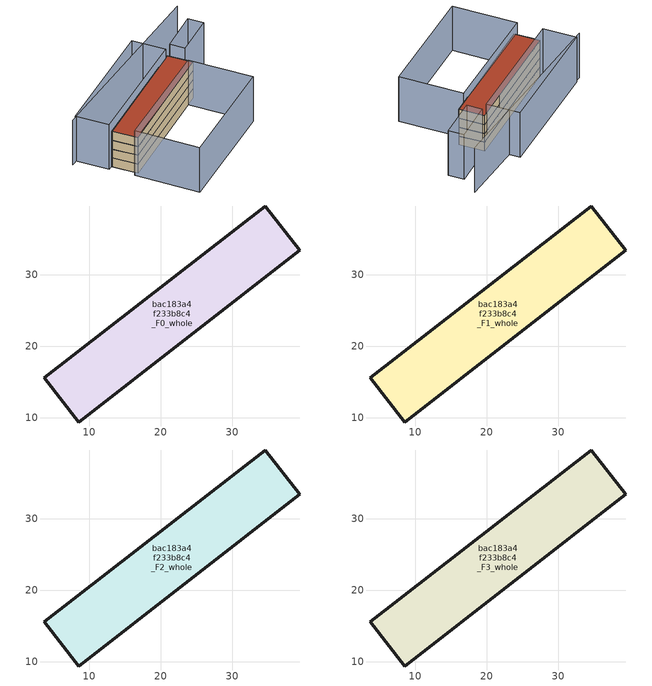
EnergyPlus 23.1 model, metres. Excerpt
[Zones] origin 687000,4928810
bac183a4f233b8c4_F0_whole
 floor ground (EU_floor_Construction): 39.39,33.39 34.57,39.58 3.78,15.62 8.59,9.43 z0
 wall outside (EU_wall_Construction): 3.78,15.62 34.57,39.58 39.39,33.39 8.59,9.43 3.78,15.62 z0:3
bac183a4f233b8c4_F1_whole
 floor to bac183a4f233b8c4_F0_whole (EU_floor_Construction): 39.38,33.39 34.57,39.58 3.78,15.62 8.59,9.43 z3
 wall outside (EU_wall_Construction): 3.78,15.62 34.57,39.58 39.39,33.39 8.59,9.43 3.78,15.62 z3:6
bac183a4f233b8c4_F2_whole
 floor to bac183a4f233b8c4_F1_whole (EU_floor_Construction): 39.38,33.39 34.57,39.58 3.78,15.62 8.59,9.43 z6
 wall outside (EU_wall_Construction): 3.78,15.62 34.57,39.58 39.39,33.39 8.59,9.43 3.78,15.62 z6:9
bac183a4f233b8c4_F3_whole
 floor to bac183a4f233b8c4_F2_whole (EU_floor_Construction): 39.38,33.39 34.57,39.58 3.78,15.62 8.59,9.43 z9
 wall outside (EU_wall_Construction): 3.78,15.62 34.57,39.58 39.39,33.39 8.59,9.43 3.78,15.62 z9:12
 roof outside (EU_roof_Construction): 34.57,39.58 39.39,33.39 8.59,9.43 3.78,15.62 z12
shading: 46.36,55.06 -5.21,21.72 / 36.48,31.13 48.29,15.51 / 48.29,15.51 19.06,-6.59 / 19.06,-6.59 7.25,9.03 / 7.25,9.03 36.48,31.13 / 33.52,38.66 2.57,15.02 / 2.57,15.02 -3.56,23.03 / -3.56,23.03 27.4,46.68 / 27.4,46.68 33.52,38.66 / 35.68,40.14 45.96,48.3 / 45.96,48.3 48.85,44.65 / 48.85,44.65 38.57,36.49 / 38.57,36.49 35.68,40.14 z0:15
[Building]
EU S2 Campaign: North Axis=0; Terrain=City; Solar Distribution=FullExterior
[Site:Location]
Bologna: Latitude=44.5; Longitude=11.25; Time Zone=1; Elevation=37
[SizingPeriod:WeatherFileDays]
AnnualSizingPeriod: Begin Month=1; Begin Day of Month=1; End Month=12; End Day of Month=31; Day of Week for Start Day=Monday; Use Weather File Daylight Saving Period=No; Use Weather File Rain and Snow Indicators=No
[MATERIAL]
EU_InternalMass_Material: Roughness=MediumRough; Thickness=0.1; Conductivity=1; Density=1800; Specific Heat=900; Thermal Absorptance=0.9; Solar Absorptance=0.7; Visible Absorptance=0.7
[MATERIAL:NOMASS] Roughness=MediumRough; Thermal Absorptance=0.9; Solar Absorptance=0.7; Visible Absorptance=0.7
Name | Thermal Resistance
EU_wall_NoMass | 0.937881
EU_roof_NoMass | 0.548572
EU_floor_NoMass | 0.71348
[CONSTRUCTION]
EU_wall_Construction: EU_wall_NoMass
EU_roof_Construction: EU_roof_NoMass
EU_floor_Construction: EU_floor_NoMass
EU_InternalMass_Construction: EU_InternalMass_Material
[ZONE] Type=1; Multiplier=1; Ceiling Height=autocalculate; Floor Area=autocalculate; Part of Total Floor Area=Yes
Name | Volume
bac183a4f233b8c4_F0_whole | 917.801
bac183a4f233b8c4_F1_whole; bac183a4f233b8c4_F2_whole; bac183a4f233b8c4_F3_whole | 917.799
[INTERNALMASS] Construction=EU_InternalMass_Construction; Surface Area=305.933
Name | Zone or ZoneList
bac183a4f233b8c4_F0_whole_EU_InternalMass | bac183a4f233b8c4_F0_whole
bac183a4f233b8c4_F1_whole_EU_InternalMass | bac183a4f233b8c4_F1_whole
bac183a4f233b8c4_F2_whole_EU_InternalMass | bac183a4f233b8c4_F2_whole
bac183a4f233b8c4_F3_whole_EU_InternalMass | bac183a4f233b8c4_F3_whole
[OTHEREQUIPMENT] Fuel Type=Electricity; Design Level Calculation Method=Watts/Area; Power per Zone Floor Area=1; Fraction Latent=0; Fraction Radiant=0; Fraction Lost=0; Carbon Dioxide Generation Rate=0; EndUse Subcategory=EU_Step8_InternalGains
Name | Zone or ZoneList or Space or SpaceList | Schedule
EU_Step8_InternalGain_bac183a4f233b8c4_F0_whole_f000 | bac183a4f233b8c4_F0_whole | EU_Step8_GainSchedule_bac183a4f233b8c4_F0_whole_f000
EU_Step8_InternalGain_bac183a4f233b8c4_F1_whole_f000 | bac183a4f233b8c4_F1_whole | EU_Step8_GainSchedule_bac183a4f233b8c4_F1_whole_f000
EU_Step8_InternalGain_bac183a4f233b8c4_F2_whole_f000 | bac183a4f233b8c4_F2_whole | EU_Step8_GainSchedule_bac183a4f233b8c4_F2_whole_f000
EU_Step8_InternalGain_bac183a4f233b8c4_F3_whole_f000 | bac183a4f233b8c4_F3_whole | EU_Step8_GainSchedule_bac183a4f233b8c4_F3_whole_f000
[ZONEVENTILATION:DESIGNFLOWRATE] Schedule=EU_AlwaysOn; Design Flow Rate Calculation Method=AirChanges/Hour; Air Changes per Hour=0.687892; Ventilation Type=Natural; Fan Pressure Rise=0; Fan Total Efficiency=1; Constant Term Coefficient=1; Temperature Term Coefficient=0; Velocity Term Coefficient=0; Velocity Squared Term Coefficient=0; Minimum Indoor Temperature=-100; Maximum Indoor Temperature=100; Delta Temperature=-100; Minimum Outdoor Temperature=-100; Maximum Outdoor Temperature=100; Maximum Wind Speed=40
Name | Zone or ZoneList or Space or SpaceList
EU_ConstantAir_bac183a4f233b8c4_F0_whole | bac183a4f233b8c4_F0_whole
EU_ConstantAir_bac183a4f233b8c4_F1_whole | bac183a4f233b8c4_F1_whole
EU_ConstantAir_bac183a4f233b8c4_F2_whole | bac183a4f233b8c4_F2_whole
EU_ConstantAir_bac183a4f233b8c4_F3_whole | bac183a4f233b8c4_F3_whole
[HVACTEMPLATE:THERMOSTAT] Constant Heating Setpoint=20; Constant Cooling Setpoint=50
EU_HeatOnly_bac183a4f233b8c4_F0_whole; EU_HeatOnly_bac183a4f233b8c4_F1_whole; EU_HeatOnly_bac183a4f233b8c4_F2_whole; EU_HeatOnly_bac183a4f233b8c4_F3_whole
[HVACTEMPLATE:ZONE:IDEALLOADSAIRSYSTEM] System Availability Schedule=EU_AlwaysOn; Maximum Heating Supply Air Temperature=50; Minimum Cooling Supply Air Temperature=13; Maximum Heating Supply Air Humidity Ratio=0.0156; Minimum Cooling Supply Air Humidity Ratio=0.0077; Heating Limit=NoLimit; Cooling Limit=NoLimit; Heating Availability Schedule=EU_AlwaysOn; Cooling Availability Schedule=EU_CoolingOff; Dehumidification Control Type=ConstantSensibleHeatRatio; Cooling Sensible Heat Ratio=0.7; Dehumidification Setpoint=60; Humidification Control Type=None; Humidification Setpoint=30; Outdoor Air Method=None; Outdoor Air Flow Rate per Person=0.00944; Outdoor Air Flow Rate per Zone Floor Area=0; Outdoor Air Flow Rate per Zone=0; Demand Controlled Ventilation Type=None; Outdoor Air Economizer Type=NoEconomizer; Heat Recovery Type=None; Sensible Heat Recovery Effectiveness=0.7; Latent Heat Recovery Effectiveness=0.65
Name | Template Thermostat
bac183a4f233b8c4_F0_whole | EU_HeatOnly_bac183a4f233b8c4_F0_whole
bac183a4f233b8c4_F1_whole | EU_HeatOnly_bac183a4f233b8c4_F1_whole
bac183a4f233b8c4_F2_whole | EU_HeatOnly_bac183a4f233b8c4_F2_whole
bac183a4f233b8c4_F3_whole | EU_HeatOnly_bac183a4f233b8c4_F3_whole
[SIZING:ZONE] Zone Cooling Design Supply Air Temperature Input Method=SupplyAirTemperature; Zone Cooling Design Supply Air Temperature=13; Zone Heating Design Supply Air Temperature Input Method=SupplyAirTemperature; Zone Heating Design Supply Air Temperature=50; Zone Cooling Design Supply Air Humidity Ratio=0.008; Zone Heating Design Supply Air Humidity Ratio=0.008; Cooling Design Air Flow Method=DesignDay; Cooling Design Air Flow Rate=0; Cooling Minimum Air Flow per Zone Floor Area=0.000762; Cooling Minimum Air Flow=0; Cooling Minimum Air Flow Fraction=0.2; Heating Design Air Flow Method=DesignDay; Heating Design Air Flow Rate=0; Heating Maximum Air Flow per Zone Floor Area=0.002032; Heating Maximum Air Flow=0.141576; Heating Maximum Air Flow Fraction=0.3; Account for Dedicated Outdoor Air System=No; Dedicated Outdoor Air System Control Strategy=NeutralSupplyAir; Dedicated Outdoor Air Low Setpoint Temperature for Design=autosize; Dedicated Outdoor Air High Setpoint Temperature for Design=autosize; Zone Load Sizing Method=Sensible Load Only No Latent Load; Zone Latent Cooling Design Supply Air Humidity Ratio Input Method=HumidityRatioDifference; Zone Cooling Design Supply Air Humidity Ratio Difference=0.005; Zone Latent Heating Design Supply Air Humidity Ratio Input Method=HumidityRatioDifference; Zone Humidification Design Supply Air Humidity Ratio Difference=0.005
bac183a4f233b8c4_F0_whole; bac183a4f233b8c4_F1_whole; bac183a4f233b8c4_F2_whole; bac183a4f233b8c4_F3_whole
[SCHEDULE:CONSTANT]
Name | Hourly Value
EU_AlwaysOn | 1
EU_CoolingOff | 0
[SCHEDULE:FILE] Column Number=1; Rows to Skip at Top=0; Number of Hours of Data=8760; Column Separator=Comma; Interpolate to Timestep=No; Minutes per Item=60; Adjust Schedule for Daylight Savings=Yes
Name | File
EU_Step8_GainSchedule_bac183a4f233b8c4_F0_whole_f000 | ../../schedules/bac183a4f233b8c4/bac183a4f233b8c4_F0_whole_f000_gain.csv
EU_Step8_GainSchedule_bac183a4f233b8c4_F1_whole_f000 | ../../schedules/bac183a4f233b8c4/bac183a4f233b8c4_F1_whole_f000_gain.csv
EU_Step8_GainSchedule_bac183a4f233b8c4_F2_whole_f000 | ../../schedules/bac183a4f233b8c4/bac183a4f233b8c4_F2_whole_f000_gain.csv
EU_Step8_GainSchedule_bac183a4f233b8c4_F3_whole_f000 | ../../schedules/bac183a4f233b8c4/bac183a4f233b8c4_F3_whole_f000_gain.csv
